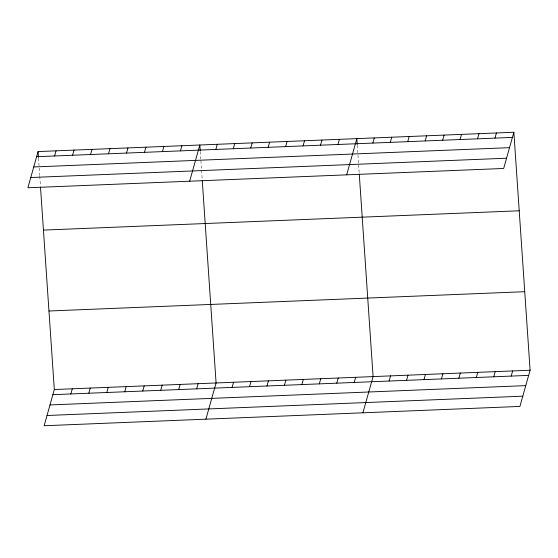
<?xml version="1.0" encoding="UTF-8"?>
<svg xmlns="http://www.w3.org/2000/svg" width="558" height="558" viewBox="0 0 558 558"><rect width="100%" height="100%" fill="white"/><g stroke="black" fill="none" stroke-linecap="round" stroke-linejoin="round"><path stroke-width="0.42" stroke-dasharray="2.79 2.09" d="M357.301 145.24L357.811 152.683M357.978 155.166L359.219 173.35M200.294 151.616L200.803 159.051M200.915 160.711L202.212 179.718M38.53 158.179L39.039 165.621M39.206 168.097L39.716 175.54M39.771 176.363L40.448 186.281"/><path stroke-width="0.84" d="M38.077 151.567L27.9 187.774L503.679 168.467L513.855 132.26L38.077 151.567L38.474 157.356M54.6 155.989L56.051 150.834M72.575 155.257L74.026 150.109M90.549 154.531L92 149.377M108.524 153.799L109.975 148.651M40.504 187.111L54.321 389.533L44.145 425.74L519.923 406.433L530.1 370.226L513.855 132.26M126.499 153.066L127.949 147.919M70.845 393.955L72.296 388.807M144.473 152.341L145.924 147.186M88.82 393.223L90.27 388.075M162.448 151.609L163.892 146.461M106.794 392.497L108.238 387.35M180.422 150.883L181.866 145.729M124.769 391.765L126.213 386.617M189.664 181.21L199.841 145.003L200.238 150.786M142.743 391.039L144.187 385.885M215.841 149.446L217.285 144.292M160.718 390.307L162.162 385.16M233.286 148.735L234.737 143.587M178.693 389.582L180.136 384.427M250.73 148.03L252.181 142.876M196.66 388.849L198.111 383.702M268.175 147.319L269.626 142.171M205.909 419.177L216.086 382.969L202.268 180.548M285.619 146.614L287.07 141.46M232.079 387.412L233.53 382.265M303.064 145.903L304.515 140.756M249.531 386.701L250.974 381.553M320.515 145.199L321.959 140.044M266.975 385.996L268.419 380.849M337.96 144.487L339.404 139.34M284.42 385.285L285.863 380.137M346.671 174.835L356.848 138.628L357.246 144.417M301.864 384.581L303.308 379.433M372.849 143.071L374.292 137.924M319.309 383.869L320.759 378.722M390.293 142.367L391.744 137.212M336.753 383.165L338.204 378.017M407.738 141.655L409.188 136.508M354.197 382.46L355.648 377.306M425.182 140.951L426.633 135.796M362.916 412.808L373.093 376.601L359.275 174.173M442.627 140.239L444.077 135.092M389.093 381.044L390.537 375.89M460.071 139.535L461.522 134.38M406.538 380.333L407.982 375.185M477.522 138.823L478.966 133.676M423.982 379.628L425.426 374.474M494.967 138.119L496.411 132.964M441.427 378.917L442.871 373.769M458.871 378.212L460.322 373.058M476.316 377.501L477.767 372.353M493.76 376.796L495.211 371.642M511.205 376.085L512.656 370.937M36.633 156.714L512.411 137.407M33.752 166.968L509.531 147.661M30.781 177.521L506.559 158.214M43.44 230.098L519.219 210.791M48.958 311.008L524.743 291.695M54.321 389.533L530.1 370.226M52.87 394.687L528.649 375.381M49.99 404.934L525.769 385.627M47.025 415.494L522.804 396.187"/></g></svg>
